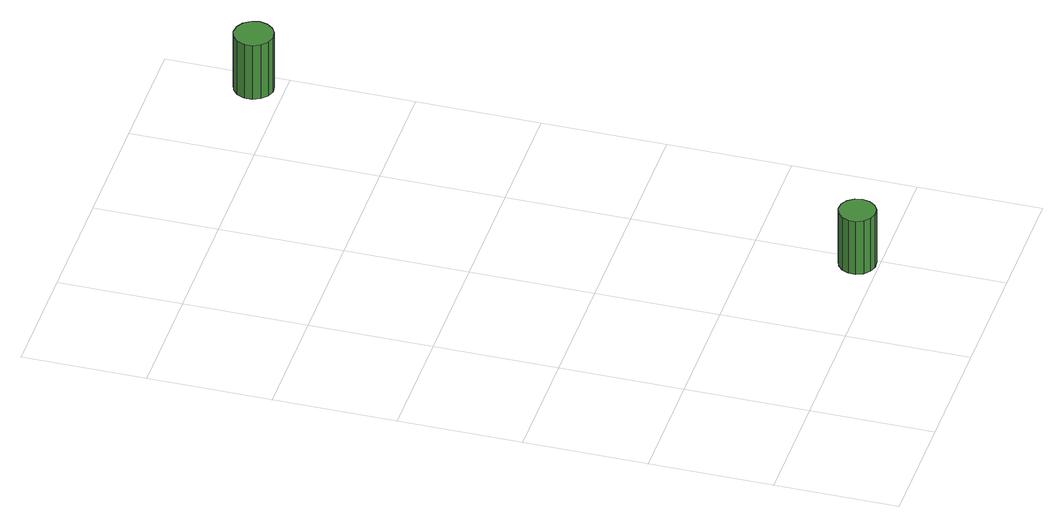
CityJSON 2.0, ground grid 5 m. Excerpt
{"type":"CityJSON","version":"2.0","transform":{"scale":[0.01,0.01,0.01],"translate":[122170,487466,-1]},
"CityObjects":{
"tree1":{"type":"SolitaryVegetationObject","attributes":{"function":"something"},"geometry":[{"type":"MultiSurface","lod":"1","boundaries":[[[0,1,2,3,4,5,6,7,8,9,10,11,12,13,14]],[[15,16,17,18,19,20,21,22,23,24,25,26,27,28,29]],[[0,29,28,1]],[[1,28,27,2]],[[2,27,26,3]],[[3,26,25,4]],[[4,25,24,5]],[[5,24,23,6]],[[6,23,22,7]],[[7,22,21,8]],[[8,21,20,9]],[[9,20,19,10]],[[10,19,18,11]],[[11,18,17,12]],[[12,17,16,13]],[[13,16,15,14]],[[14,15,29,0]]]}]},
"tree2":{"type":"SolitaryVegetationObject","attributes":{"function":"something"}},
"tree3":{"type":"SolitaryVegetationObject","attributes":{"function":"something"},"geometry":[{"type":"MultiSurface","lod":"1","boundaries":[[[30,31,32,33,34,35,36,37,38,39,40,41,42,43,44]],[[45,46,47,48,49,50,51,52,53,54,55,56,57,58,59]],[[30,59,58,31]],[[31,58,57,32]],[[32,57,56,33]],[[33,56,55,34]],[[34,55,54,35]],[[35,54,53,36]],[[36,53,52,37]],[[37,52,51,38]],[[38,51,50,39]],[[39,50,49,40]],[[40,49,48,41]],[[41,48,47,42]],[[42,47,46,43]],[[43,46,45,44]],[[44,45,59,30]]]}]}
},
"vertices":[
[1043,87,337],[1036,117,337],[1018,142,337],[992,158,337],[961,161,337],[932,151,337],[909,131,337],[896,103,337],[896,72,337],[909,44,337],[932,23,337],[961,14,337],[992,17,337],[1018,32,337],[1036,57,337],[1036,57,86],[1018,32,86],[992,17,86],[961,14,86],[932,23,86],[909,44,86],[896,72,86],[896,103,86],[909,131,86],[932,151,86],[961,161,86],[992,158,86],[1018,142,86],[1036,117,86],[1043,87,86],
[1494,2621,347],[1487,2653,347],[1467,2680,347],[1439,2696,347],[1406,2700,347],[1375,2690,347],[1351,2668,347],[1337,2638,347],[1337,2605,347],[1351,2575,347],[1375,2553,347],[1406,2542,347],[1439,2546,347],[1467,2562,347],[1487,2589,347],[1487,2589,91],[1467,2562,91],[1439,2546,91],[1406,2542,91],[1375,2553,91],[1351,2575,91],[1337,2605,91],[1337,2638,91],[1351,2668,91],[1375,2690,91],[1406,2700,91],[1439,2696,91],[1467,2680,91],[1487,2653,91],[1494,2621,91]
]}
